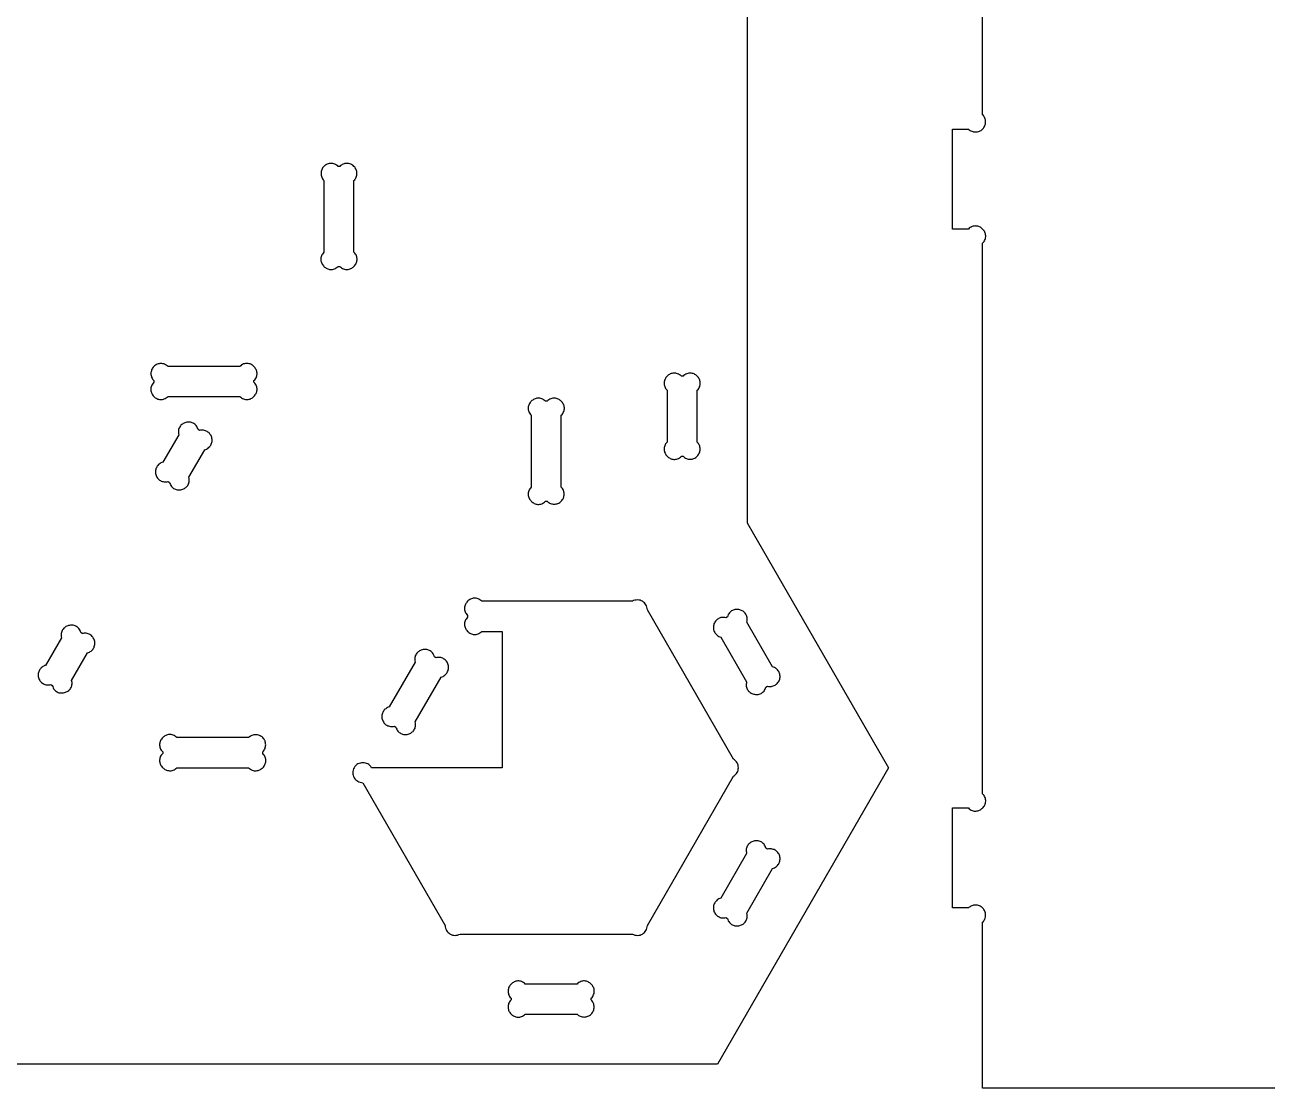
# Model space of a CAD drawing. Extents: x 105 to 1294, y 104 to 1295.
# Drawn here: x 221.4 to 345.6, y 855.8 to 962.1 of the extents above; entities that cross this region are included whole.
import ezdxf

# ---------------------------------------------------------------- set-up
doc = ezdxf.new("R2010")
doc.units = 0
doc.layers.add('LAYER_1', color=62, linetype='CONTINUOUS')

msp = doc.modelspace()

# ---------------------------------------------------------------- linework, layer by layer
at = {"layer": 'LAYER_1'}
for points in [[(105.36, 1051.39), (123.16, 1082.21), (289.93, 1082.21), (307.73, 1051.39), (293.6, 1026.92), (293.6, 912.32), (307.73, 887.85), (290.63, 858.23), (122.47, 858.23), (105.36, 887.85), (119.49, 912.32), (119.49, 1026.92)], [(251.3, 939.37), (251.22, 939.28), (251.15, 939.19), (251.1, 939.1), (251.05, 939), (251.02, 938.9), (251, 938.81), (250.99, 938.71), (250.99, 938.62), (251, 938.52), (251.02, 938.43), (251.05, 938.34), (251.09, 938.26), (251.13, 938.18), (251.18, 938.1), (251.24, 938.02), (251.3, 937.95), (251.37, 937.89), (251.44, 937.83), (251.52, 937.78), (251.6, 937.74), (251.69, 937.7), (251.78, 937.67), (251.87, 937.65), (251.96, 937.64), (252.06, 937.64), (252.15, 937.65), (252.25, 937.67), (252.34, 937.7), (252.44, 937.75), (252.53, 937.8), (252.63, 937.87), (252.71, 937.95), (252.89, 937.95), (252.98, 937.87), (253.07, 937.8), (253.16, 937.75), (253.26, 937.7), (253.35, 937.67), (253.45, 937.65), (253.54, 937.64), (253.64, 937.64), (253.73, 937.65), (253.82, 937.67), (253.91, 937.7), (254, 937.74), (254.08, 937.78), (254.16, 937.83), (254.23, 937.89), (254.3, 937.95), (254.36, 938.02), (254.42, 938.1), (254.47, 938.18), (254.52, 938.26), (254.55, 938.34), (254.58, 938.43), (254.6, 938.52), (254.61, 938.62), (254.61, 938.71), (254.6, 938.81), (254.58, 938.9), (254.55, 939), (254.51, 939.1), (254.45, 939.19), (254.38, 939.28), (254.3, 939.37), (254.3, 946.54), (254.37, 946.62), (254.43, 946.7), (254.48, 946.78), (254.52, 946.87), (254.55, 946.96), (254.58, 947.06), (254.59, 947.15), (254.59, 947.25), (254.59, 947.34), (254.58, 947.44), (254.55, 947.53), (254.52, 947.62), (254.48, 947.71), (254.43, 947.8), (254.37, 947.88), (254.3, 947.95), (254.22, 948.02), (254.14, 948.08), (254.06, 948.13), (253.97, 948.17), (253.88, 948.21), (253.78, 948.23), (253.69, 948.24), (253.59, 948.25), (253.5, 948.24), (253.4, 948.23), (253.31, 948.21), (253.22, 948.17), (253.13, 948.13), (253.04, 948.08), (252.96, 948.02), (252.89, 947.95), (252.71, 947.95), (252.64, 948.02), (252.56, 948.08), (252.47, 948.13), (252.38, 948.17), (252.29, 948.21), (252.2, 948.23), (252.1, 948.24), (252.01, 948.25), (251.91, 948.24), (251.82, 948.23), (251.72, 948.21), (251.63, 948.17), (251.54, 948.13), (251.46, 948.08), (251.38, 948.02), (251.3, 947.95), (251.23, 947.88), (251.17, 947.8), (251.12, 947.71), (251.08, 947.62), (251.05, 947.53), (251.03, 947.44), (251.01, 947.34), (251.01, 947.25), (251.01, 947.15), (251.03, 947.06), (251.05, 946.96), (251.08, 946.87), (251.12, 946.78), (251.17, 946.7), (251.23, 946.62), (251.3, 946.54)], [(234.3, 926.37), (234.22, 926.28), (234.15, 926.19), (234.1, 926.09), (234.05, 926), (234.02, 925.9), (234, 925.81), (233.99, 925.71), (233.99, 925.62), (234, 925.52), (234.02, 925.43), (234.05, 925.34), (234.09, 925.26), (234.13, 925.18), (234.18, 925.1), (234.24, 925.02), (234.3, 924.95), (234.37, 924.89), (234.44, 924.83), (234.52, 924.78), (234.6, 924.74), (234.69, 924.7), (234.78, 924.67), (234.87, 924.66), (234.96, 924.65), (235.06, 924.64), (235.15, 924.65), (235.25, 924.67), (235.34, 924.71), (235.44, 924.75), (235.53, 924.8), (235.63, 924.87), (235.72, 924.95), (242.89, 924.95), (242.98, 924.87), (243.07, 924.8), (243.16, 924.75), (243.26, 924.71), (243.35, 924.67), (243.45, 924.65), (243.54, 924.64), (243.64, 924.65), (243.73, 924.66), (243.82, 924.67), (243.91, 924.7), (244, 924.74), (244.08, 924.78), (244.16, 924.83), (244.23, 924.89), (244.3, 924.95), (244.36, 925.02), (244.42, 925.1), (244.47, 925.18), (244.52, 925.26), (244.55, 925.34), (244.58, 925.43), (244.6, 925.52), (244.61, 925.62), (244.61, 925.71), (244.6, 925.81), (244.58, 925.9), (244.55, 926), (244.51, 926.09), (244.45, 926.19), (244.38, 926.28), (244.3, 926.37), (244.3, 926.54), (244.38, 926.63), (244.45, 926.72), (244.51, 926.81), (244.55, 926.91), (244.58, 927), (244.6, 927.1), (244.61, 927.19), (244.61, 927.29), (244.6, 927.38), (244.58, 927.47), (244.55, 927.56), (244.52, 927.65), (244.47, 927.73), (244.42, 927.81), (244.36, 927.88), (244.3, 927.95), (244.23, 928.02), (244.16, 928.07), (244.08, 928.12), (244, 928.17), (243.91, 928.2), (243.82, 928.23), (243.73, 928.25), (243.64, 928.26), (243.54, 928.26), (243.45, 928.25), (243.35, 928.23), (243.26, 928.2), (243.16, 928.16), (243.07, 928.1), (242.98, 928.03), (242.89, 927.95), (235.72, 927.95), (235.64, 928.02), (235.56, 928.08), (235.47, 928.13), (235.38, 928.17), (235.29, 928.21), (235.2, 928.23), (235.1, 928.24), (235.01, 928.25), (234.91, 928.24), (234.82, 928.23), (234.72, 928.21), (234.63, 928.17), (234.54, 928.13), (234.46, 928.08), (234.38, 928.02), (234.3, 927.95), (234.23, 927.87), (234.17, 927.79), (234.12, 927.71), (234.08, 927.62), (234.05, 927.53), (234.03, 927.43), (234.01, 927.34), (234.01, 927.24), (234.01, 927.15), (234.03, 927.05), (234.05, 926.96), (234.08, 926.87), (234.12, 926.78), (234.17, 926.69), (234.23, 926.61), (234.3, 926.54)], [(285.6, 920.4), (285.52, 920.31), (285.45, 920.22), (285.4, 920.12), (285.36, 920.03), (285.32, 919.93), (285.3, 919.84), (285.29, 919.74), (285.29, 919.65), (285.3, 919.55), (285.32, 919.46), (285.35, 919.37), (285.39, 919.29), (285.43, 919.21), (285.48, 919.13), (285.54, 919.05), (285.6, 918.98), (285.67, 918.92), (285.75, 918.86), (285.83, 918.81), (285.91, 918.77), (285.99, 918.73), (286.08, 918.7), (286.17, 918.68), (286.27, 918.67), (286.36, 918.67), (286.46, 918.68), (286.55, 918.7), (286.65, 918.73), (286.74, 918.77), (286.84, 918.83), (286.93, 918.9), (287.02, 918.98), (287.19, 918.98), (287.27, 918.91), (287.35, 918.85), (287.43, 918.8), (287.52, 918.76), (287.61, 918.73), (287.71, 918.7), (287.8, 918.69), (287.9, 918.69), (287.99, 918.69), (288.09, 918.7), (288.18, 918.73), (288.27, 918.76), (288.36, 918.8), (288.45, 918.85), (288.53, 918.91), (288.6, 918.98), (288.67, 919.06), (288.73, 919.14), (288.78, 919.22), (288.82, 919.31), (288.86, 919.41), (288.88, 919.5), (288.89, 919.6), (288.9, 919.69), (288.89, 919.79), (288.88, 919.88), (288.86, 919.98), (288.82, 920.07), (288.78, 920.16), (288.73, 920.24), (288.67, 920.32), (288.6, 920.4), (288.6, 925.57), (288.69, 925.66), (288.75, 925.75), (288.81, 925.85), (288.85, 925.94), (288.88, 926.04), (288.9, 926.13), (288.91, 926.23), (288.91, 926.32), (288.9, 926.41), (288.88, 926.51), (288.86, 926.59), (288.82, 926.68), (288.78, 926.76), (288.72, 926.84), (288.67, 926.92), (288.6, 926.98), (288.54, 927.05), (288.46, 927.1), (288.38, 927.16), (288.3, 927.2), (288.21, 927.24), (288.13, 927.26), (288.03, 927.28), (287.94, 927.29), (287.85, 927.29), (287.75, 927.28), (287.66, 927.26), (287.56, 927.23), (287.46, 927.19), (287.37, 927.13), (287.28, 927.07), (287.19, 926.98), (287.02, 926.98), (286.93, 927.07), (286.84, 927.13), (286.74, 927.19), (286.65, 927.23), (286.55, 927.26), (286.46, 927.28), (286.36, 927.29), (286.27, 927.29), (286.17, 927.28), (286.08, 927.26), (285.99, 927.24), (285.91, 927.2), (285.83, 927.16), (285.75, 927.1), (285.67, 927.05), (285.6, 926.98), (285.54, 926.92), (285.48, 926.84), (285.43, 926.76), (285.39, 926.68), (285.35, 926.59), (285.32, 926.51), (285.3, 926.41), (285.29, 926.32), (285.29, 926.23), (285.3, 926.13), (285.32, 926.04), (285.36, 925.94), (285.4, 925.85), (285.45, 925.75), (285.52, 925.66), (285.6, 925.57)], [(272.02, 915.89), (271.94, 915.8), (271.87, 915.71), (271.81, 915.62), (271.77, 915.52), (271.74, 915.43), (271.72, 915.33), (271.71, 915.24), (271.71, 915.14), (271.72, 915.05), (271.74, 914.96), (271.77, 914.87), (271.8, 914.78), (271.85, 914.7), (271.9, 914.62), (271.96, 914.55), (272.02, 914.48), (272.09, 914.42), (272.16, 914.36), (272.24, 914.31), (272.32, 914.27), (272.41, 914.23), (272.5, 914.2), (272.59, 914.18), (272.68, 914.17), (272.78, 914.17), (272.87, 914.18), (272.97, 914.2), (273.06, 914.23), (273.16, 914.28), (273.25, 914.33), (273.34, 914.4), (273.43, 914.48), (273.61, 914.48), (273.68, 914.41), (273.76, 914.35), (273.85, 914.3), (273.94, 914.26), (274.03, 914.23), (274.12, 914.21), (274.22, 914.19), (274.31, 914.19), (274.41, 914.19), (274.5, 914.21), (274.6, 914.23), (274.69, 914.26), (274.78, 914.3), (274.86, 914.35), (274.94, 914.41), (275.02, 914.48), (275.09, 914.56), (275.15, 914.64), (275.2, 914.72), (275.24, 914.81), (275.27, 914.9), (275.29, 915), (275.31, 915.09), (275.31, 915.19), (275.31, 915.28), (275.29, 915.38), (275.27, 915.47), (275.24, 915.56), (275.2, 915.65), (275.15, 915.74), (275.09, 915.82), (275.02, 915.89), (275.02, 923.07), (275.1, 923.16), (275.17, 923.25), (275.22, 923.35), (275.27, 923.44), (275.3, 923.54), (275.32, 923.63), (275.33, 923.73), (275.33, 923.82), (275.32, 923.91), (275.3, 924.01), (275.27, 924.09), (275.23, 924.18), (275.19, 924.26), (275.14, 924.34), (275.08, 924.41), (275.02, 924.48), (274.95, 924.55), (274.88, 924.6), (274.8, 924.65), (274.72, 924.7), (274.63, 924.73), (274.54, 924.76), (274.45, 924.78), (274.36, 924.79), (274.26, 924.79), (274.17, 924.78), (274.07, 924.76), (273.98, 924.73), (273.88, 924.69), (273.79, 924.63), (273.69, 924.56), (273.61, 924.48), (273.43, 924.48), (273.34, 924.56), (273.25, 924.63), (273.16, 924.69), (273.06, 924.73), (272.97, 924.76), (272.87, 924.78), (272.78, 924.79), (272.68, 924.79), (272.59, 924.78), (272.5, 924.76), (272.41, 924.73), (272.32, 924.7), (272.24, 924.65), (272.16, 924.6), (272.09, 924.55), (272.02, 924.48), (271.96, 924.41), (271.9, 924.34), (271.85, 924.26), (271.8, 924.18), (271.77, 924.09), (271.74, 924.01), (271.72, 923.91), (271.71, 923.82), (271.71, 923.73), (271.72, 923.63), (271.74, 923.54), (271.77, 923.44), (271.81, 923.35), (271.87, 923.25), (271.94, 923.16), (272.02, 923.07)], [(235.72, 916.45), (235.87, 916.36), (235.9, 916.24), (235.95, 916.14), (236, 916.04), (236.06, 915.96), (236.13, 915.88), (236.2, 915.82), (236.28, 915.76), (236.36, 915.72), (236.45, 915.68), (236.54, 915.65), (236.63, 915.63), (236.72, 915.62), (236.81, 915.62), (236.91, 915.62), (237, 915.63), (237.09, 915.65), (237.18, 915.68), (237.27, 915.72), (237.35, 915.76), (237.43, 915.81), (237.5, 915.87), (237.57, 915.93), (237.64, 916), (237.69, 916.07), (237.74, 916.15), (237.78, 916.24), (237.81, 916.33), (237.83, 916.43), (237.84, 916.54), (237.84, 916.64), (237.82, 916.76), (237.8, 916.88), (239.38, 919.63), (239.48, 919.66), (239.57, 919.7), (239.66, 919.75), (239.74, 919.8), (239.81, 919.87), (239.88, 919.94), (239.94, 920.01), (239.99, 920.09), (240.04, 920.18), (240.07, 920.27), (240.1, 920.36), (240.12, 920.45), (240.12, 920.55), (240.12, 920.65), (240.11, 920.75), (240.09, 920.85), (240.06, 920.94), (240.02, 921.04), (239.97, 921.12), (239.91, 921.2), (239.85, 921.28), (239.78, 921.34), (239.71, 921.4), (239.63, 921.46), (239.54, 921.5), (239.45, 921.53), (239.36, 921.56), (239.26, 921.58), (239.17, 921.59), (239.07, 921.59), (238.97, 921.57), (238.87, 921.55), (238.72, 921.64), (238.68, 921.76), (238.64, 921.86), (238.58, 921.96), (238.52, 922.04), (238.45, 922.12), (238.38, 922.18), (238.3, 922.24), (238.22, 922.29), (238.14, 922.32), (238.05, 922.35), (237.96, 922.37), (237.86, 922.39), (237.77, 922.39), (237.68, 922.38), (237.58, 922.37), (237.49, 922.35), (237.4, 922.32), (237.32, 922.29), (237.23, 922.24), (237.15, 922.19), (237.08, 922.14), (237.01, 922.07), (236.95, 922.01), (236.89, 921.93), (236.85, 921.85), (236.81, 921.76), (236.78, 921.67), (236.76, 921.57), (236.75, 921.46), (236.75, 921.35), (236.76, 921.24), (236.79, 921.12), (235.2, 918.38), (235.1, 918.35), (235.01, 918.31), (234.92, 918.26), (234.84, 918.2), (234.77, 918.14), (234.7, 918.07), (234.64, 917.99), (234.59, 917.91), (234.55, 917.83), (234.51, 917.74), (234.49, 917.64), (234.47, 917.55), (234.46, 917.45), (234.46, 917.35), (234.47, 917.25), (234.49, 917.15), (234.52, 917.05), (234.57, 916.96), (234.61, 916.88), (234.67, 916.8), (234.73, 916.72), (234.8, 916.65), (234.88, 916.6), (234.96, 916.54), (235.04, 916.5), (235.13, 916.46), (235.23, 916.44), (235.32, 916.42), (235.42, 916.41), (235.52, 916.41), (235.62, 916.42)], [(263.42, 872.09), (263.43, 871.95), (263.46, 871.82), (263.5, 871.69), (263.56, 871.58), (263.63, 871.47), (263.72, 871.38), (263.81, 871.3), (263.92, 871.23), (264.03, 871.17), (264.15, 871.13), (264.28, 871.1), (264.4, 871.09), (264.53, 871.1), (264.66, 871.12), (264.79, 871.17), (264.92, 871.23), (282.12, 871.23), (282.25, 871.17), (282.37, 871.12), (282.51, 871.1), (282.63, 871.09), (282.76, 871.1), (282.89, 871.13), (283.01, 871.17), (283.12, 871.23), (283.22, 871.3), (283.32, 871.38), (283.41, 871.47), (283.48, 871.58), (283.54, 871.69), (283.58, 871.82), (283.61, 871.95), (283.62, 872.09), (292.22, 886.99), (292.34, 887.07), (292.44, 887.16), (292.52, 887.26), (292.59, 887.37), (292.65, 887.48), (292.69, 887.6), (292.71, 887.73), (292.72, 887.85), (292.71, 887.98), (292.69, 888.1), (292.65, 888.22), (292.59, 888.34), (292.52, 888.45), (292.44, 888.55), (292.34, 888.64), (292.22, 888.72), (283.62, 903.62), (283.61, 903.76), (283.58, 903.89), (283.54, 904.02), (283.48, 904.13), (283.41, 904.24), (283.32, 904.33), (283.22, 904.41), (283.12, 904.48), (283.01, 904.54), (282.89, 904.58), (282.76, 904.61), (282.63, 904.62), (282.5, 904.61), (282.37, 904.59), (282.25, 904.55), (282.12, 904.48), (267.07, 904.48), (266.98, 904.57), (266.88, 904.63), (266.79, 904.69), (266.7, 904.73), (266.6, 904.76), (266.5, 904.78), (266.41, 904.79), (266.31, 904.79), (266.22, 904.78), (266.13, 904.76), (266.04, 904.74), (265.96, 904.7), (265.87, 904.66), (265.79, 904.6), (265.72, 904.55), (265.65, 904.48), (265.59, 904.41), (265.53, 904.34), (265.48, 904.26), (265.44, 904.18), (265.4, 904.09), (265.37, 904.01), (265.35, 903.91), (265.34, 903.82), (265.34, 903.73), (265.35, 903.63), (265.37, 903.54), (265.4, 903.44), (265.45, 903.34), (265.5, 903.25), (265.57, 903.16), (265.65, 903.07), (265.65, 902.9), (265.57, 902.81), (265.5, 902.71), (265.45, 902.62), (265.4, 902.53), (265.37, 902.43), (265.35, 902.33), (265.34, 902.24), (265.34, 902.14), (265.35, 902.05), (265.37, 901.96), (265.4, 901.87), (265.44, 901.79), (265.48, 901.7), (265.53, 901.62), (265.59, 901.55), (265.65, 901.48), (265.72, 901.42), (265.79, 901.36), (265.87, 901.31), (265.96, 901.27), (266.04, 901.23), (266.13, 901.2), (266.22, 901.18), (266.31, 901.17), (266.41, 901.17), (266.5, 901.18), (266.6, 901.2), (266.7, 901.23), (266.79, 901.28), (266.88, 901.33), (266.98, 901.4), (267.07, 901.48), (269.12, 901.48), (269.12, 887.85), (256.05, 887.85), (255.97, 887.97), (255.88, 888.07), (255.78, 888.16), (255.67, 888.23), (255.56, 888.28), (255.44, 888.32), (255.31, 888.35), (255.19, 888.35), (255.06, 888.35), (254.94, 888.32), (254.81, 888.28), (254.7, 888.23), (254.59, 888.16), (254.49, 888.07), (254.4, 887.97), (254.32, 887.85), (254.26, 887.73), (254.21, 887.6), (254.19, 887.47), (254.18, 887.34), (254.19, 887.21), (254.22, 887.09), (254.26, 886.97), (254.32, 886.85), (254.39, 886.75), (254.47, 886.65), (254.57, 886.57), (254.67, 886.49), (254.79, 886.44), (254.91, 886.39), (255.04, 886.36), (255.19, 886.35)], [(293.54, 896.43), (293.52, 896.31), (293.5, 896.2), (293.5, 896.09), (293.51, 895.99), (293.53, 895.89), (293.56, 895.79), (293.6, 895.71), (293.65, 895.63), (293.71, 895.55), (293.77, 895.48), (293.84, 895.42), (293.91, 895.36), (293.99, 895.31), (294.07, 895.27), (294.16, 895.23), (294.25, 895.21), (294.34, 895.19), (294.43, 895.17), (294.53, 895.17), (294.62, 895.17), (294.71, 895.18), (294.8, 895.2), (294.89, 895.23), (294.98, 895.27), (295.06, 895.32), (295.14, 895.37), (295.21, 895.44), (295.28, 895.51), (295.34, 895.6), (295.39, 895.69), (295.44, 895.8), (295.47, 895.91), (295.62, 896), (295.72, 895.98), (295.82, 895.97), (295.92, 895.96), (296.02, 895.97), (296.11, 895.99), (296.21, 896.02), (296.3, 896.05), (296.38, 896.1), (296.46, 896.15), (296.54, 896.21), (296.61, 896.28), (296.67, 896.35), (296.73, 896.43), (296.78, 896.52), (296.82, 896.61), (296.85, 896.71), (296.87, 896.81), (296.88, 896.91), (296.88, 897), (296.87, 897.1), (296.85, 897.2), (296.83, 897.29), (296.79, 897.38), (296.75, 897.46), (296.7, 897.54), (296.64, 897.62), (296.57, 897.69), (296.5, 897.75), (296.42, 897.81), (296.33, 897.86), (296.24, 897.9), (296.14, 897.93), (293.55, 902.41), (293.58, 902.53), (293.59, 902.64), (293.59, 902.75), (293.58, 902.85), (293.56, 902.95), (293.53, 903.05), (293.49, 903.13), (293.45, 903.21), (293.39, 903.29), (293.33, 903.36), (293.26, 903.42), (293.19, 903.48), (293.11, 903.53), (293.02, 903.57), (292.94, 903.61), (292.85, 903.63), (292.76, 903.65), (292.66, 903.67), (292.57, 903.67), (292.48, 903.67), (292.38, 903.66), (292.29, 903.64), (292.2, 903.61), (292.12, 903.57), (292.04, 903.52), (291.96, 903.47), (291.89, 903.4), (291.82, 903.33), (291.76, 903.24), (291.71, 903.15), (291.66, 903.04), (291.62, 902.93), (291.47, 902.84), (291.37, 902.86), (291.27, 902.87), (291.18, 902.87), (291.08, 902.87), (290.98, 902.85), (290.89, 902.82), (290.8, 902.79), (290.72, 902.74), (290.63, 902.69), (290.56, 902.63), (290.49, 902.56), (290.43, 902.49), (290.37, 902.41), (290.32, 902.32), (290.28, 902.23), (290.25, 902.13), (290.23, 902.03), (290.22, 901.93), (290.22, 901.84), (290.22, 901.74), (290.24, 901.64), (290.27, 901.55), (290.31, 901.46), (290.35, 901.38), (290.4, 901.29), (290.46, 901.22), (290.53, 901.15), (290.6, 901.09), (290.68, 901.03), (290.77, 900.98), (290.86, 900.94), (290.96, 900.91)], [(224, 896.15), (224.15, 896.06), (224.19, 895.95), (224.23, 895.84), (224.28, 895.75), (224.35, 895.66), (224.41, 895.59), (224.48, 895.52), (224.56, 895.47), (224.64, 895.42), (224.73, 895.38), (224.82, 895.35), (224.91, 895.33), (225, 895.32), (225.1, 895.32), (225.19, 895.32), (225.28, 895.34), (225.37, 895.36), (225.46, 895.39), (225.55, 895.42), (225.63, 895.46), (225.71, 895.51), (225.79, 895.57), (225.85, 895.63), (225.92, 895.7), (225.97, 895.78), (226.02, 895.86), (226.06, 895.95), (226.09, 896.04), (226.11, 896.14), (226.12, 896.24), (226.12, 896.35), (226.11, 896.46), (226.08, 896.58), (227.67, 899.33), (227.76, 899.36), (227.86, 899.4), (227.94, 899.45), (228.02, 899.51), (228.1, 899.57), (228.16, 899.64), (228.22, 899.71), (228.27, 899.8), (228.32, 899.88), (228.35, 899.97), (228.38, 900.06), (228.4, 900.16), (228.41, 900.26), (228.41, 900.35), (228.39, 900.45), (228.37, 900.55), (228.34, 900.65), (228.3, 900.74), (228.25, 900.83), (228.2, 900.91), (228.13, 900.98), (228.06, 901.05), (227.99, 901.11), (227.91, 901.16), (227.82, 901.2), (227.73, 901.24), (227.64, 901.27), (227.54, 901.29), (227.45, 901.29), (227.35, 901.29), (227.25, 901.28), (227.15, 901.26), (227, 901.35), (226.96, 901.46), (226.92, 901.57), (226.86, 901.66), (226.8, 901.75), (226.74, 901.82), (226.66, 901.89), (226.59, 901.94), (226.5, 901.99), (226.42, 902.03), (226.33, 902.06), (226.24, 902.08), (226.15, 902.09), (226.05, 902.09), (225.96, 902.09), (225.87, 902.07), (225.78, 902.05), (225.69, 902.03), (225.6, 901.99), (225.52, 901.95), (225.44, 901.9), (225.36, 901.84), (225.29, 901.78), (225.23, 901.71), (225.18, 901.63), (225.13, 901.55), (225.09, 901.46), (225.06, 901.37), (225.04, 901.27), (225.03, 901.17), (225.03, 901.06), (225.04, 900.95), (225.07, 900.83), (223.48, 898.08), (223.38, 898.05), (223.29, 898.01), (223.21, 897.96), (223.13, 897.91), (223.05, 897.84), (222.99, 897.77), (222.93, 897.7), (222.87, 897.62), (222.83, 897.53), (222.8, 897.44), (222.77, 897.35), (222.75, 897.25), (222.74, 897.16), (222.74, 897.06), (222.75, 896.96), (222.77, 896.86), (222.81, 896.76), (222.85, 896.67), (222.9, 896.58), (222.95, 896.5), (223.02, 896.43), (223.08, 896.36), (223.16, 896.3), (223.24, 896.25), (223.33, 896.21), (223.42, 896.17), (223.51, 896.14), (223.6, 896.13), (223.7, 896.12), (223.8, 896.12), (223.9, 896.13)], [(258.34, 892), (258.49, 891.91), (258.53, 891.8), (258.58, 891.69), (258.63, 891.6), (258.69, 891.51), (258.76, 891.44), (258.83, 891.37), (258.91, 891.32), (258.99, 891.27), (259.07, 891.23), (259.16, 891.2), (259.25, 891.18), (259.35, 891.17), (259.44, 891.17), (259.53, 891.17), (259.63, 891.18), (259.72, 891.21), (259.81, 891.23), (259.89, 891.27), (259.98, 891.31), (260.06, 891.36), (260.13, 891.42), (260.2, 891.48), (260.26, 891.55), (260.32, 891.62), (260.36, 891.71), (260.4, 891.79), (260.43, 891.89), (260.45, 891.99), (260.46, 892.09), (260.46, 892.2), (260.45, 892.31), (260.42, 892.43), (263.01, 896.91), (263.11, 896.94), (263.2, 896.98), (263.29, 897.03), (263.37, 897.09), (263.44, 897.15), (263.51, 897.22), (263.57, 897.29), (263.62, 897.38), (263.66, 897.46), (263.7, 897.55), (263.72, 897.64), (263.74, 897.74), (263.75, 897.84), (263.75, 897.93), (263.74, 898.03), (263.72, 898.13), (263.69, 898.23), (263.65, 898.32), (263.6, 898.41), (263.54, 898.49), (263.48, 898.56), (263.41, 898.63), (263.33, 898.69), (263.25, 898.74), (263.17, 898.79), (263.08, 898.82), (262.98, 898.85), (262.89, 898.87), (262.79, 898.87), (262.69, 898.87), (262.59, 898.86), (262.49, 898.84), (262.34, 898.93), (262.31, 899.04), (262.26, 899.15), (262.21, 899.24), (262.15, 899.33), (262.08, 899.4), (262.01, 899.47), (261.93, 899.52), (261.85, 899.57), (261.76, 899.61), (261.67, 899.64), (261.58, 899.66), (261.49, 899.67), (261.4, 899.67), (261.3, 899.67), (261.21, 899.65), (261.12, 899.63), (261.03, 899.61), (260.94, 899.57), (260.86, 899.53), (260.78, 899.48), (260.71, 899.42), (260.64, 899.36), (260.58, 899.29), (260.52, 899.21), (260.47, 899.13), (260.43, 899.04), (260.4, 898.95), (260.38, 898.85), (260.37, 898.75), (260.37, 898.64), (260.39, 898.53), (260.41, 898.41), (257.83, 893.93), (257.73, 893.9), (257.64, 893.86), (257.55, 893.81), (257.47, 893.75), (257.4, 893.69), (257.33, 893.62), (257.27, 893.54), (257.22, 893.46), (257.18, 893.38), (257.14, 893.29), (257.11, 893.2), (257.09, 893.1), (257.09, 893), (257.09, 892.91), (257.1, 892.81), (257.12, 892.71), (257.15, 892.61), (257.19, 892.52), (257.24, 892.43), (257.3, 892.35), (257.36, 892.28), (257.43, 892.21), (257.5, 892.15), (257.59, 892.1), (257.67, 892.05), (257.76, 892.02), (257.85, 891.99), (257.95, 891.97), (258.05, 891.96), (258.14, 891.96), (258.24, 891.98)], [(235.19, 889.27), (235.1, 889.18), (235.04, 889.09), (234.98, 888.99), (234.94, 888.9), (234.91, 888.8), (234.89, 888.71), (234.88, 888.61), (234.88, 888.52), (234.89, 888.42), (234.91, 888.33), (234.93, 888.24), (234.97, 888.16), (235.01, 888.08), (235.07, 888), (235.12, 887.92), (235.19, 887.85), (235.26, 887.79), (235.33, 887.73), (235.41, 887.68), (235.49, 887.64), (235.58, 887.6), (235.66, 887.57), (235.76, 887.56), (235.85, 887.54), (235.94, 887.54), (236.04, 887.55), (236.13, 887.57), (236.23, 887.61), (236.32, 887.65), (236.42, 887.7), (236.51, 887.77), (236.6, 887.85), (243.77, 887.85), (243.86, 887.77), (243.95, 887.7), (244.05, 887.65), (244.14, 887.61), (244.24, 887.57), (244.33, 887.55), (244.43, 887.54), (244.52, 887.54), (244.62, 887.56), (244.71, 887.57), (244.8, 887.6), (244.88, 887.64), (244.96, 887.68), (245.04, 887.73), (245.12, 887.79), (245.19, 887.85), (245.25, 887.92), (245.31, 888), (245.36, 888.08), (245.4, 888.16), (245.44, 888.24), (245.47, 888.33), (245.48, 888.42), (245.49, 888.52), (245.5, 888.61), (245.49, 888.71), (245.47, 888.8), (245.43, 888.9), (245.39, 888.99), (245.34, 889.09), (245.27, 889.18), (245.19, 889.27), (245.19, 889.44), (245.25, 889.52), (245.31, 889.6), (245.36, 889.68), (245.41, 889.77), (245.44, 889.86), (245.46, 889.96), (245.47, 890.05), (245.48, 890.15), (245.47, 890.25), (245.46, 890.34), (245.44, 890.43), (245.41, 890.53), (245.36, 890.61), (245.31, 890.7), (245.25, 890.78), (245.19, 890.86), (245.11, 890.93), (245.03, 890.98), (244.94, 891.03), (244.85, 891.08), (244.76, 891.11), (244.67, 891.13), (244.57, 891.14), (244.48, 891.15), (244.38, 891.14), (244.29, 891.13), (244.19, 891.11), (244.1, 891.08), (244.01, 891.03), (243.93, 890.98), (243.85, 890.93), (243.77, 890.86), (236.6, 890.86), (236.51, 890.94), (236.42, 891.01), (236.32, 891.06), (236.23, 891.11), (236.13, 891.14), (236.04, 891.16), (235.94, 891.17), (235.85, 891.17), (235.76, 891.16), (235.66, 891.14), (235.58, 891.11), (235.49, 891.07), (235.41, 891.03), (235.33, 890.98), (235.26, 890.92), (235.19, 890.86), (235.12, 890.79), (235.07, 890.71), (235.01, 890.63), (234.97, 890.55), (234.93, 890.47), (234.91, 890.38), (234.89, 890.29), (234.88, 890.19), (234.88, 890.1), (234.89, 890), (234.91, 889.91), (234.94, 889.81), (234.98, 889.72), (235.04, 889.62), (235.1, 889.53), (235.19, 889.44)], [(291.47, 872.87), (291.62, 872.79), (291.66, 872.67), (291.71, 872.56), (291.76, 872.47), (291.82, 872.38), (291.89, 872.31), (291.96, 872.24), (292.04, 872.19), (292.12, 872.14), (292.2, 872.1), (292.29, 872.08), (292.38, 872.06), (292.48, 872.04), (292.57, 872.04), (292.66, 872.05), (292.76, 872.06), (292.85, 872.08), (292.94, 872.11), (293.02, 872.14), (293.11, 872.18), (293.19, 872.23), (293.26, 872.29), (293.33, 872.35), (293.39, 872.42), (293.45, 872.5), (293.49, 872.58), (293.53, 872.67), (293.56, 872.76), (293.58, 872.86), (293.59, 872.96), (293.59, 873.07), (293.58, 873.18), (293.55, 873.3), (296.14, 877.78), (296.24, 877.81), (296.33, 877.85), (296.42, 877.9), (296.5, 877.96), (296.57, 878.02), (296.64, 878.09), (296.7, 878.17), (296.75, 878.25), (296.79, 878.33), (296.83, 878.42), (296.85, 878.51), (296.87, 878.61), (296.88, 878.71), (296.88, 878.81), (296.87, 878.91), (296.85, 879.01), (296.82, 879.1), (296.78, 879.2), (296.73, 879.28), (296.67, 879.36), (296.61, 879.44), (296.54, 879.5), (296.46, 879.56), (296.38, 879.61), (296.3, 879.66), (296.21, 879.69), (296.11, 879.72), (296.02, 879.74), (295.92, 879.75), (295.82, 879.75), (295.72, 879.74), (295.62, 879.71), (295.47, 879.8), (295.44, 879.91), (295.39, 880.02), (295.34, 880.11), (295.28, 880.2), (295.21, 880.27), (295.14, 880.34), (295.06, 880.4), (294.98, 880.44), (294.89, 880.48), (294.8, 880.51), (294.71, 880.53), (294.62, 880.54), (294.53, 880.54), (294.43, 880.54), (294.34, 880.53), (294.25, 880.51), (294.16, 880.48), (294.07, 880.44), (293.99, 880.4), (293.91, 880.35), (293.84, 880.29), (293.77, 880.23), (293.71, 880.16), (293.65, 880.09), (293.6, 880), (293.56, 879.92), (293.53, 879.82), (293.51, 879.73), (293.5, 879.62), (293.5, 879.51), (293.52, 879.4), (293.54, 879.28), (290.96, 874.8), (290.86, 874.77), (290.77, 874.73), (290.68, 874.68), (290.6, 874.63), (290.53, 874.56), (290.46, 874.49), (290.4, 874.42), (290.35, 874.34), (290.31, 874.25), (290.27, 874.16), (290.24, 874.07), (290.22, 873.97), (290.22, 873.88), (290.22, 873.78), (290.23, 873.68), (290.25, 873.58), (290.28, 873.48), (290.32, 873.39), (290.37, 873.3), (290.43, 873.22), (290.49, 873.15), (290.56, 873.08), (290.63, 873.02), (290.72, 872.97), (290.8, 872.93), (290.89, 872.89), (290.98, 872.86), (291.08, 872.85), (291.18, 872.84), (291.27, 872.84), (291.37, 872.85)], [(270.01, 864.64), (269.92, 864.55), (269.86, 864.46), (269.8, 864.37), (269.76, 864.27), (269.73, 864.18), (269.71, 864.08), (269.7, 863.98), (269.7, 863.89), (269.71, 863.8), (269.73, 863.71), (269.75, 863.62), (269.79, 863.53), (269.83, 863.45), (269.89, 863.37), (269.94, 863.3), (270.01, 863.23), (270.08, 863.16), (270.15, 863.11), (270.23, 863.06), (270.31, 863.01), (270.4, 862.98), (270.48, 862.95), (270.58, 862.93), (270.67, 862.92), (270.76, 862.92), (270.86, 862.93), (270.95, 862.95), (271.05, 862.98), (271.15, 863.02), (271.24, 863.08), (271.33, 863.15), (271.42, 863.23), (276.59, 863.23), (276.67, 863.16), (276.75, 863.1), (276.83, 863.05), (276.92, 863.01), (277.01, 862.98), (277.11, 862.95), (277.2, 862.94), (277.3, 862.93), (277.39, 862.94), (277.49, 862.95), (277.58, 862.98), (277.68, 863.01), (277.76, 863.05), (277.85, 863.1), (277.93, 863.16), (278.01, 863.23), (278.07, 863.3), (278.13, 863.38), (278.18, 863.47), (278.23, 863.56), (278.26, 863.65), (278.28, 863.74), (278.29, 863.84), (278.3, 863.93), (278.29, 864.03), (278.28, 864.13), (278.26, 864.22), (278.23, 864.31), (278.18, 864.4), (278.13, 864.48), (278.07, 864.57), (278.01, 864.64), (278.01, 864.81), (278.09, 864.9), (278.16, 865), (278.21, 865.09), (278.25, 865.18), (278.29, 865.28), (278.31, 865.38), (278.32, 865.47), (278.32, 865.57), (278.31, 865.66), (278.29, 865.75), (278.26, 865.84), (278.22, 865.93), (278.18, 866.01), (278.13, 866.09), (278.07, 866.16), (278.01, 866.23), (277.94, 866.29), (277.86, 866.35), (277.78, 866.4), (277.7, 866.44), (277.62, 866.48), (277.53, 866.51), (277.44, 866.53), (277.34, 866.54), (277.25, 866.54), (277.15, 866.53), (277.06, 866.51), (276.96, 866.48), (276.87, 866.43), (276.77, 866.38), (276.68, 866.31), (276.59, 866.23), (271.42, 866.23), (271.33, 866.31), (271.24, 866.38), (271.15, 866.43), (271.05, 866.48), (270.95, 866.51), (270.86, 866.53), (270.76, 866.54), (270.67, 866.54), (270.58, 866.53), (270.48, 866.51), (270.4, 866.48), (270.31, 866.44), (270.23, 866.4), (270.15, 866.35), (270.08, 866.29), (270.01, 866.23), (269.94, 866.16), (269.89, 866.09), (269.83, 866.01), (269.79, 865.93), (269.75, 865.84), (269.73, 865.75), (269.71, 865.66), (269.7, 865.57), (269.7, 865.47), (269.71, 865.38), (269.73, 865.28), (269.76, 865.18), (269.8, 865.09), (269.86, 865), (269.92, 864.9), (270.01, 864.81)]]:
    msp.add_lwpolyline(points, close=True, dxfattribs=at)
msp.add_lwpolyline([(439.21, 855.82), (317.13, 855.82), (317.13, 872.41), (317.2, 872.49), (317.26, 872.57), (317.31, 872.65), (317.35, 872.74), (317.38, 872.83), (317.4, 872.93), (317.42, 873.02), (317.42, 873.12), (317.42, 873.22), (317.4, 873.31), (317.38, 873.4), (317.35, 873.5), (317.31, 873.58), (317.26, 873.67), (317.2, 873.75), (317.13, 873.83), (317.05, 873.9), (316.97, 873.95), (316.89, 874.01), (316.8, 874.05), (316.71, 874.08), (316.61, 874.1), (316.52, 874.11), (316.42, 874.12), (316.32, 874.11), (316.23, 874.1), (316.14, 874.08), (316.04, 874.05), (315.96, 874.01), (315.87, 873.95), (315.79, 873.9), (315.71, 873.83), (314.13, 873.83), (314.13, 883.83), (315.71, 883.83), (315.8, 883.74), (315.9, 883.68), (315.99, 883.62), (316.08, 883.58), (316.18, 883.54), (316.27, 883.52), (316.37, 883.51), (316.46, 883.52), (316.56, 883.53), (316.65, 883.54), (316.74, 883.57), (316.82, 883.61), (316.91, 883.65), (316.98, 883.7), (317.06, 883.76), (317.13, 883.82), (317.19, 883.89), (317.25, 883.97), (317.3, 884.05), (317.34, 884.13), (317.38, 884.21), (317.41, 884.3), (317.43, 884.39), (317.44, 884.49), (317.44, 884.58), (317.43, 884.68), (317.41, 884.77), (317.38, 884.87), (317.33, 884.96), (317.28, 885.06), (317.21, 885.15), (317.13, 885.24), (317.13, 940.27), (317.21, 940.36), (317.28, 940.45), (317.33, 940.54), (317.38, 940.64), (317.41, 940.73), (317.43, 940.83), (317.44, 940.92), (317.44, 941.02), (317.43, 941.11), (317.41, 941.2), (317.38, 941.29), (317.34, 941.38), (317.3, 941.46), (317.25, 941.54), (317.19, 941.61), (317.13, 941.68), (317.06, 941.75), (316.98, 941.8), (316.91, 941.86), (316.82, 941.9), (316.74, 941.94), (316.65, 941.96), (316.56, 941.98), (316.46, 941.99), (316.37, 942), (316.27, 941.99), (316.18, 941.97), (316.08, 941.93), (315.99, 941.89), (315.9, 941.84), (315.8, 941.77), (315.71, 941.69), (314.13, 941.69), (314.13, 951.68), (315.71, 951.68), (315.79, 951.61), (315.87, 951.55), (315.96, 951.5), (316.04, 951.46), (316.14, 951.43), (316.23, 951.41), (316.32, 951.39), (316.42, 951.39), (316.52, 951.39), (316.61, 951.41), (316.71, 951.43), (316.8, 951.46), (316.89, 951.5), (316.97, 951.55), (317.05, 951.61), (317.13, 951.68), (317.2, 951.76), (317.26, 951.84), (317.31, 951.93), (317.35, 952.02), (317.38, 952.11), (317.4, 952.2), (317.42, 952.3), (317.42, 952.39), (317.42, 952.49), (317.4, 952.59), (317.38, 952.68), (317.35, 952.77), (317.31, 952.86), (317.26, 952.95), (317.2, 953.03), (317.13, 953.1), (317.13, 1050.17)], dxfattribs=at)

doc.saveas('drawing.dxf')
